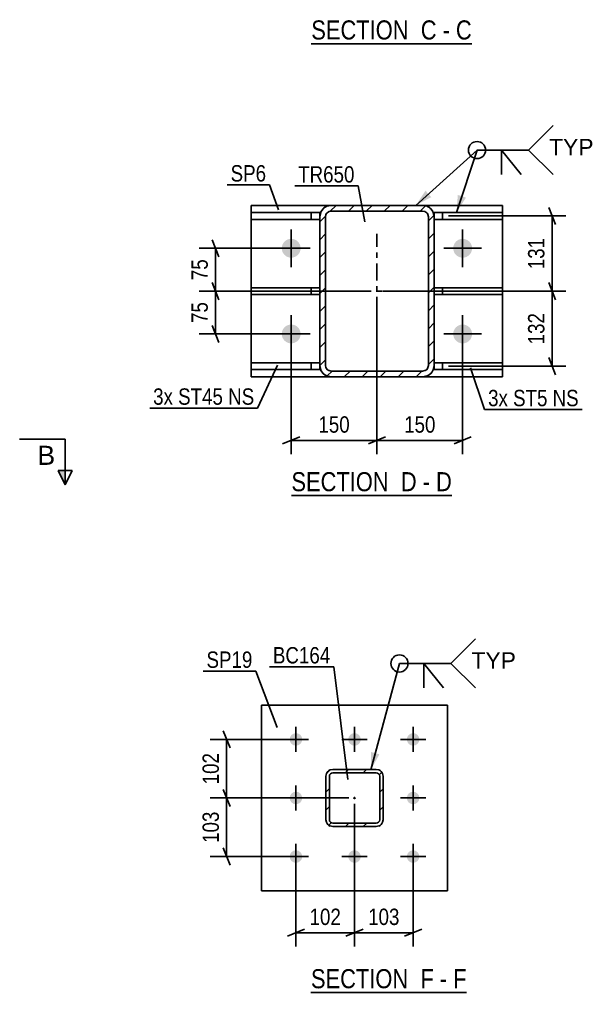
# Model space of a CAD drawing. Header units: millimetres. Extents: x 0 to 841, y 0 to 594.
# Drawn here: x 598.6 to 699, y 234.2 to 404.5 of the extents above; entities that cross this region are included whole.
import ezdxf

# ---------------------------------------------------------------- set-up
doc = ezdxf.new("R2010")
doc.units = ezdxf.units.MM
doc.linetypes.add('DXK_LINE_DOT2', pattern=[3.9198, 1.9599, -1.9599])
doc.linetypes.add('DXK_LINE_DOT3', pattern=[5.9187, 2.979, -0.9799, 0.9799, -0.9799])
doc.styles.add('Arial', font='ARIAL.TTF', dxfattribs={"height": 0.2})
doc.styles.add('Arial Narrow', font='ARIALN.TTF', dxfattribs={"height": 0.2})

# ---------------------------------------------------------------- blocks, each defined once
blk = doc.blocks.new('Unknown-761549750-14 - 15953')
at = {"color": 6, "linetype": 'Continuous'}
blk.add_line((646.16, 321.16), (674.23, 321.16), dxfattribs=at)
at = {"color": 0, "linetype": 'Continuous'}
for points in [[(664.26, 321.91), (664.26, 325.41), (646.16, 325.41), (646.16, 321.91)], [(668.08, 321.91), (668.08, 325.41), (665.31, 325.41), (665.31, 321.91)], [(670.41, 321.91), (670.41, 325.41), (669.13, 325.41), (669.13, 321.91)], [(674.23, 321.91), (674.23, 325.41), (671.46, 325.41), (671.46, 321.91)]]:
    blk.add_wipeout(points, dxfattribs=at)
at = {"color": 7, "linetype": 'Continuous', "style": 'Arial Narrow'}
for s, p in [('SECTION ', (646.16, 321.91)), ('D', (665.31, 321.91)), ('D', (671.46, 321.91)), ('-', (669.13, 321.91))]:
    blk.add_text(s, height=3.34, dxfattribs=at).set_placement(p)
blk = doc.blocks.new('Unknown-761549750-16 - 16375')
at = {"color": 6, "linetype": 'Continuous'}
blk.add_line((649.58, 234.17), (676.8, 234.17), dxfattribs=at)
at = {"color": 0, "linetype": 'Continuous'}
for points in [[(667.69, 234.92), (667.69, 238.42), (649.58, 238.42), (649.58, 234.92)], [(671.08, 234.92), (671.08, 238.42), (668.74, 238.42), (668.74, 234.92)], [(673.41, 234.92), (673.41, 238.42), (672.13, 238.42), (672.13, 234.92)], [(676.8, 234.92), (676.8, 238.42), (674.46, 238.42), (674.46, 234.92)]]:
    blk.add_wipeout(points, dxfattribs=at)
at = {"color": 7, "linetype": 'Continuous', "style": 'Arial Narrow'}
for s, p in [('SECTION ', (649.58, 234.92)), ('F', (668.74, 234.92)), ('F', (674.46, 234.92)), ('-', (672.13, 234.92))]:
    blk.add_text(s, height=3.34, dxfattribs=at).set_placement(p)
blk = doc.blocks.new('Unknown-761549750-19 - 15831')
at = {"color": 6, "linetype": 'Continuous'}
blk.add_line((649.64, 400.23), (677.71, 400.23), dxfattribs=at)
at = {"color": 0, "linetype": 'Continuous'}
for points in [[(667.74, 400.98), (667.74, 404.48), (649.64, 404.48), (649.64, 400.98)], [(671.56, 400.98), (671.56, 404.48), (668.79, 404.48), (668.79, 400.98)], [(673.89, 400.98), (673.89, 404.48), (672.61, 404.48), (672.61, 400.98)], [(677.71, 400.98), (677.71, 404.48), (674.94, 404.48), (674.94, 400.98)]]:
    blk.add_wipeout(points, dxfattribs=at)
at = {"color": 7, "linetype": 'Continuous', "style": 'Arial Narrow'}
for s, p in [('SECTION ', (649.64, 400.98)), ('C', (668.79, 400.98)), ('C', (674.94, 400.98)), ('-', (672.61, 400.98))]:
    blk.add_text(s, height=3.34, dxfattribs=at).set_placement(p)
blk = doc.blocks.new('Part-761549750-16024 - 15953')
at = {"linetype": 'Continuous'}
h = blk.add_hatch(dxfattribs=at)
h.set_pattern_fill('', scale=0.7, style=0, pattern_type=0)
h.set_pattern_definition([(45, (651.1244, 343.9408), (-1.57154, 1.57154), [])])
h.paths.add_polyline_path([(651.12, 369.94), (651.12, 343.94), (651.28, 343.18), (651.71, 342.53), (652.36, 342.09), (653.12, 341.94), (669.12, 341.94), (669.89, 342.09), (670.54, 342.53), (670.97, 343.18), (671.12, 343.94), (671.12, 369.94), (670.97, 370.71), (670.54, 371.36), (669.89, 371.79), (669.12, 371.94), (653.12, 371.94), (652.36, 371.79), (651.71, 371.36), (651.28, 370.71)])
h.paths.add_polyline_path([(652.42, 370.65), (652.74, 370.86), (653.12, 370.94), (669.12, 370.94), (669.51, 370.86), (669.83, 370.65), (670.05, 370.32), (670.12, 369.94), (670.12, 343.94), (670.05, 343.56), (669.83, 343.23), (669.51, 343.02), (669.12, 342.94), (653.12, 342.94), (652.74, 343.02), (652.42, 343.23), (652.2, 343.56), (652.12, 343.94), (652.12, 369.94), (652.2, 370.32)])
at = {"color": 7, "linetype": 'DXK_LINE_DOT2'}
for p, q in [((652.36, 371.79), (653.12, 371.94)), ((653.12, 371.94), (669.12, 371.94)), ((669.12, 371.94), (669.89, 371.79)), ((651.12, 369.94), (651.28, 370.71)), ((651.12, 343.94), (651.12, 369.94)), ((652.2, 370.32), (652.12, 369.94)), ((652.12, 343.94), (652.12, 369.94)), ((653.12, 370.94), (652.74, 370.86)), ((653.12, 370.94), (669.12, 370.94)), ((669.51, 370.86), (669.12, 370.94)), ((670.12, 369.94), (670.05, 370.32)), ((670.12, 343.94), (670.12, 369.94)), ((670.97, 370.71), (671.12, 369.94)), ((671.12, 343.94), (671.12, 369.94)), ((651.28, 343.18), (651.12, 343.94)), ((652.12, 343.94), (652.2, 343.56)), ((652.74, 343.02), (653.12, 342.94)), ((653.12, 342.94), (669.12, 342.94)), ((669.12, 342.94), (669.51, 343.02)), ((670.05, 343.56), (670.12, 343.94)), ((671.12, 343.94), (670.97, 343.18)), ((653.12, 341.94), (652.36, 342.09)), ((653.12, 341.94), (669.12, 341.94)), ((669.89, 342.09), (669.12, 341.94))]:
    blk.add_line(p, q, dxfattribs=at)
at = {"color": 2, "linetype": 'Continuous'}
for p, q in [((653.12, 371.94), (652.36, 371.79)), ((653.12, 371.94), (669.12, 371.94)), ((669.89, 371.79), (669.12, 371.94)), ((651.28, 370.71), (651.12, 369.94)), ((651.12, 343.94), (651.12, 369.94)), ((652.12, 369.94), (652.2, 370.32)), ((652.12, 343.94), (652.12, 369.94)), ((652.74, 370.86), (653.12, 370.94)), ((653.12, 370.94), (669.12, 370.94)), ((669.12, 370.94), (669.51, 370.86)), ((670.05, 370.32), (670.12, 369.94)), ((670.12, 343.94), (670.12, 369.94)), ((671.12, 369.94), (670.97, 370.71)), ((671.12, 343.94), (671.12, 369.94)), ((651.12, 343.94), (651.28, 343.18)), ((652.2, 343.56), (652.12, 343.94)), ((653.12, 342.94), (652.74, 343.02)), ((653.12, 342.94), (669.12, 342.94)), ((669.51, 343.02), (669.12, 342.94)), ((670.12, 343.94), (670.05, 343.56)), ((670.97, 343.18), (671.12, 343.94)), ((652.36, 342.09), (653.12, 341.94)), ((653.12, 341.94), (669.12, 341.94)), ((669.12, 341.94), (669.89, 342.09))]:
    blk.add_line(p, q, dxfattribs=at)
at = {"color": 7, "linetype": 'DXK_LINE_DOT3'}
for p, q in [((661.12, 346.94), (661.12, 366.94)), ((651.12, 356.94), (671.12, 356.94))]:
    blk.add_line(p, q, dxfattribs=at)
at = {"color": 7, "linetype": 'DXK_LINE_DOT2'}
for centre, radius, start, end in [((653.12, 369.94), 2, 112.5, 157.5), ((669.12, 369.94), 2, 22.5, 67.5), ((653.12, 369.94), 1, 112.5, 157.5), ((669.12, 369.94), 1, 22.5, 67.5), ((653.12, 343.94), 2, 202.5, 247.5), ((653.12, 343.94), 1, 202.5, 247.5), ((669.12, 343.94), 1, 292.5, 337.5), ((669.12, 343.94), 2, 292.5, 337.5)]:
    blk.add_arc(centre, radius, start, end, dxfattribs=at)
at = {"color": 2, "linetype": 'Continuous'}
for centre, radius, start, end in [((653.12, 369.94), 2, 112.5, 157.5), ((669.12, 369.94), 2, 22.5, 67.5), ((653.12, 369.94), 1, 112.5, 157.5), ((669.12, 369.94), 1, 22.5, 67.5), ((653.12, 343.94), 2, 202.5, 247.5), ((653.12, 343.94), 1, 202.5, 247.5), ((669.12, 343.94), 1, 292.5, 337.5), ((669.12, 343.94), 2, 292.5, 337.5)]:
    blk.add_arc(centre, radius, start, end, dxfattribs=at)
blk = doc.blocks.new('Part-761549750-15986 - 15953')
at = {"color": 2, "linetype": 'Continuous'}
for p, q in [((639.12, 341.94), (639.12, 371.94)), ((639.12, 371.94), (653.12, 371.94)), ((683.12, 371.94), (669.12, 371.94)), ((683.12, 341.94), (683.12, 371.94)), ((639.12, 341.94), (653.12, 341.94)), ((683.12, 341.94), (669.12, 341.94))]:
    blk.add_line(p, q, dxfattribs=at)
at = {"color": 7, "linetype": 'DXK_LINE_DOT2'}
for p, q in [((653.12, 371.94), (669.12, 371.94)), ((669.12, 341.94), (653.12, 341.94))]:
    blk.add_line(p, q, dxfattribs=at)
blk = doc.blocks.new('Part-761549750-15995 - 15953')
at = {"color": 2, "linetype": 'Continuous'}
for p, q in [((671.12, 357.54), (683.12, 357.54)), ((683.12, 356.34), (671.12, 356.34)), ((683.12, 357.54), (683.12, 356.34))]:
    blk.add_line(p, q, dxfattribs=at)
at = {"color": 7, "linetype": 'DXK_LINE_DOT2'}
for p, q in [((672.62, 357.54), (671.12, 357.54)), ((671.12, 357.54), (671.12, 357.54)), ((671.12, 356.34), (671.12, 357.54)), ((671.12, 356.34), (672.62, 356.34)), ((683.12, 357.54), (672.62, 357.54)), ((672.62, 357.54), (672.62, 356.34)), ((672.62, 356.34), (683.12, 356.34))]:
    blk.add_line(p, q, dxfattribs=at)
blk = doc.blocks.new('Part-761549750-15996 - 15953')
at = {"color": 2, "linetype": 'Continuous'}
for p, q in [((671.12, 370.69), (671.12, 370.69)), ((671.12, 370.69), (683.12, 370.69)), ((671.12, 370.69), (671.12, 369.94)), ((683.12, 370.69), (683.12, 369.49)), ((683.12, 369.49), (671.12, 369.49))]:
    blk.add_line(p, q, dxfattribs=at)
at = {"color": 7, "linetype": 'DXK_LINE_DOT2'}
for p, q in [((672.62, 370.69), (671.12, 370.69)), ((671.12, 370.69), (671.12, 370.69)), ((671.12, 369.94), (671.12, 369.49)), ((683.12, 370.69), (672.62, 370.69)), ((672.62, 370.69), (672.62, 369.49)), ((671.12, 369.49), (672.62, 369.49)), ((672.62, 369.49), (683.12, 369.49))]:
    blk.add_line(p, q, dxfattribs=at)
blk = doc.blocks.new('Part-761549750-16021 - 15953')
at = {"color": 2, "linetype": 'Continuous'}
for p, q in [((639.12, 356.34), (639.12, 357.54)), ((639.12, 357.54), (651.12, 357.54)), ((651.12, 356.34), (639.12, 356.34))]:
    blk.add_line(p, q, dxfattribs=at)
at = {"color": 7, "linetype": 'DXK_LINE_DOT2'}
for p, q in [((639.12, 357.54), (649.62, 357.54)), ((639.12, 356.34), (649.62, 356.34)), ((649.62, 356.34), (649.62, 357.54)), ((651.12, 357.54), (649.62, 357.54)), ((649.62, 356.34), (651.12, 356.34)), ((651.12, 356.34), (651.12, 357.54)), ((651.12, 356.34), (651.12, 356.34))]:
    blk.add_line(p, q, dxfattribs=at)
blk = doc.blocks.new('Part-761549750-15997 - 15953')
at = {"color": 2, "linetype": 'Continuous'}
for p, q in [((671.12, 344.39), (683.12, 344.39)), ((683.12, 344.39), (683.12, 343.19)), ((671.12, 343.19), (671.12, 343.94)), ((683.12, 343.19), (671.12, 343.19))]:
    blk.add_line(p, q, dxfattribs=at)
at = {"color": 7, "linetype": 'DXK_LINE_DOT2'}
for p, q in [((672.62, 344.39), (671.12, 344.39)), ((671.12, 344.39), (671.12, 344.39)), ((671.12, 343.94), (671.12, 344.39)), ((683.12, 344.39), (672.62, 344.39)), ((672.62, 344.39), (672.62, 343.19)), ((671.12, 343.19), (672.62, 343.19)), ((672.62, 343.19), (683.12, 343.19))]:
    blk.add_line(p, q, dxfattribs=at)
blk = doc.blocks.new('Part-761549750-16022 - 15953')
at = {"color": 2, "linetype": 'Continuous'}
for p, q in [((639.12, 369.49), (639.12, 370.69)), ((639.12, 370.69), (651.12, 370.69)), ((651.12, 370.69), (651.12, 369.94)), ((651.12, 369.49), (639.12, 369.49))]:
    blk.add_line(p, q, dxfattribs=at)
at = {"color": 7, "linetype": 'DXK_LINE_DOT2'}
for p, q in [((639.12, 370.69), (649.62, 370.69)), ((649.62, 369.49), (649.62, 370.69)), ((649.62, 370.69), (651.12, 370.69)), ((651.12, 369.94), (651.12, 369.49)), ((639.12, 369.49), (649.62, 369.49)), ((649.62, 369.49), (651.12, 369.49)), ((651.12, 369.49), (651.12, 369.49))]:
    blk.add_line(p, q, dxfattribs=at)
blk = doc.blocks.new('Part-761549750-16023 - 15953')
at = {"color": 2, "linetype": 'Continuous'}
for p, q in [((639.12, 343.19), (639.12, 344.39)), ((639.12, 344.39), (651.12, 344.39)), ((651.12, 343.19), (639.12, 343.19)), ((651.12, 343.19), (651.12, 343.94)), ((651.12, 343.19), (651.12, 343.19))]:
    blk.add_line(p, q, dxfattribs=at)
at = {"color": 7, "linetype": 'DXK_LINE_DOT2'}
for p, q in [((639.12, 344.39), (649.62, 344.39)), ((649.62, 343.19), (649.62, 344.39)), ((649.62, 344.39), (651.12, 344.39)), ((651.12, 344.39), (651.12, 343.94)), ((639.12, 343.19), (649.62, 343.19)), ((649.62, 343.19), (651.12, 343.19))]:
    blk.add_line(p, q, dxfattribs=at)
blk = doc.blocks.new('Bolt-761549750-16034 - 15953')
at = {"linetype": 'Continuous'}
for points in [[(644.47, 364.44, -1), (647.77, 364.44, -1)], [(674.47, 364.44, -1), (677.77, 364.44, -1)], [(644.47, 349.44, -1), (647.77, 349.44, -1)], [(674.47, 349.44, -1), (677.77, 349.44, -1)]]:
    blk.add_hatch(color=1, dxfattribs=at).paths.add_polyline_path(points)
at = {"color": 1, "linetype": 'Continuous'}
for p, q in [((646.12, 361.14), (646.12, 367.74)), ((676.12, 361.14), (676.12, 367.74)), ((642.82, 364.44), (649.42, 364.44)), ((672.82, 364.44), (679.42, 364.44)), ((646.12, 346.14), (646.12, 352.74)), ((676.12, 346.14), (676.12, 352.74)), ((642.82, 349.44), (649.42, 349.44)), ((672.82, 349.44), (679.42, 349.44))]:
    blk.add_line(p, q, dxfattribs=at)
blk = doc.blocks.new('Part-761549750-16389 - 16375')
at = {"linetype": 'Continuous'}
h = blk.add_hatch(dxfattribs=at)
h.set_pattern_fill('', scale=0.7, style=0, pattern_type=0)
h.set_pattern_definition([(45, (652.9374, 273.1326), (-1.57154, 1.57154), [])])
h.paths.add_polyline_path([(653.4, 273.22), (652.94, 273.13), (652.55, 272.87), (652.29, 272.48), (652.2, 272.02), (652.2, 264.42), (652.29, 263.96), (652.55, 263.58), (652.94, 263.32), (653.4, 263.22), (661, 263.22), (661.46, 263.32), (661.85, 263.58), (662.11, 263.96), (662.2, 264.42), (662.2, 272.02), (662.11, 272.48), (661.85, 272.87), (661.46, 273.13), (661, 273.22)])
h.paths.add_polyline_path([(661, 272.62), (661.23, 272.58), (661.42, 272.45), (661.55, 272.25), (661.6, 272.02), (661.6, 264.42), (661.55, 264.19), (661.42, 264), (661.23, 263.87), (661, 263.82), (653.4, 263.82), (653.17, 263.87), (652.97, 264), (652.84, 264.19), (652.8, 264.42), (652.8, 272.02), (652.84, 272.25), (652.97, 272.45), (653.17, 272.58), (653.4, 272.62)])
blk.add_hatch(color=30, dxfattribs=at).paths.add_polyline_path([(657.2, 268.12, -1), (657.2, 268.32, -1)])
at = {"color": 7, "linetype": 'DXK_LINE_DOT2'}
for p, q in [((652.94, 273.13), (653.4, 273.22)), ((653.17, 272.58), (652.97, 272.45)), ((653.4, 272.62), (653.17, 272.58)), ((653.4, 273.22), (661, 273.22)), ((653.4, 272.62), (661, 272.62)), ((661, 273.22), (661.46, 273.13)), ((661.23, 272.58), (661, 272.62)), ((661.42, 272.45), (661.23, 272.58)), ((652.2, 272.02), (652.29, 272.48)), ((652.2, 264.42), (652.2, 272.02)), ((652.84, 272.25), (652.8, 272.02)), ((652.8, 264.42), (652.8, 272.02)), ((652.97, 272.45), (652.84, 272.25)), ((661.55, 272.25), (661.42, 272.45)), ((661.6, 272.02), (661.55, 272.25)), ((661.6, 264.42), (661.6, 272.02)), ((662.11, 272.48), (662.2, 272.02)), ((662.2, 264.42), (662.2, 272.02)), ((652.29, 263.96), (652.2, 264.42)), ((652.8, 264.42), (652.84, 264.19)), ((652.84, 264.19), (652.97, 264)), ((652.97, 264), (653.17, 263.87)), ((661.23, 263.87), (661.42, 264)), ((661.42, 264), (661.55, 264.19)), ((661.55, 264.19), (661.6, 264.42)), ((662.2, 264.42), (662.11, 263.96)), ((653.4, 263.22), (652.94, 263.32)), ((653.17, 263.87), (653.4, 263.82)), ((653.4, 263.82), (661, 263.82)), ((653.4, 263.22), (661, 263.22)), ((661, 263.82), (661.23, 263.87)), ((661.46, 263.32), (661, 263.22))]:
    blk.add_line(p, q, dxfattribs=at)
at = {"color": 2, "linetype": 'Continuous'}
for p, q in [((653.4, 273.22), (652.94, 273.13)), ((652.97, 272.45), (653.17, 272.58)), ((653.17, 272.58), (653.4, 272.62)), ((653.4, 273.22), (653.4, 273.22)), ((653.4, 273.22), (661, 273.22)), ((653.4, 272.62), (653.4, 272.62)), ((653.4, 272.62), (661, 272.62)), ((661, 273.22), (661, 273.22)), ((661.46, 273.13), (661, 273.22)), ((661, 272.62), (661, 272.62)), ((661, 272.62), (661.23, 272.58)), ((661.23, 272.58), (661.42, 272.45)), ((652.29, 272.48), (652.2, 272.02)), ((652.2, 272.02), (652.2, 272.02)), ((652.2, 264.42), (652.2, 272.02)), ((652.8, 272.02), (652.84, 272.25)), ((652.8, 272.02), (652.8, 272.02)), ((652.8, 264.42), (652.8, 272.02)), ((652.84, 272.25), (652.97, 272.45)), ((661.42, 272.45), (661.55, 272.25)), ((661.55, 272.25), (661.6, 272.02)), ((661.6, 272.02), (661.6, 272.02)), ((661.6, 264.42), (661.6, 272.02)), ((662.2, 272.02), (662.11, 272.48)), ((662.2, 272.02), (662.2, 272.02)), ((662.2, 264.42), (662.2, 272.02)), ((652.2, 264.42), (652.2, 264.42)), ((652.2, 264.42), (652.29, 263.96)), ((652.8, 264.42), (652.8, 264.42)), ((652.84, 264.19), (652.8, 264.42)), ((652.97, 264), (652.84, 264.19)), ((653.17, 263.87), (652.97, 264)), ((661.42, 264), (661.23, 263.87)), ((661.55, 264.19), (661.42, 264)), ((661.6, 264.42), (661.55, 264.19)), ((661.6, 264.42), (661.6, 264.42)), ((662.11, 263.96), (662.2, 264.42)), ((662.2, 264.42), (662.2, 264.42)), ((652.94, 263.32), (653.4, 263.22)), ((653.4, 263.82), (653.17, 263.87)), ((653.4, 263.82), (653.4, 263.82)), ((653.4, 263.82), (661, 263.82)), ((653.4, 263.22), (653.4, 263.22)), ((653.4, 263.22), (661, 263.22)), ((661.23, 263.87), (661, 263.82)), ((661, 263.82), (661, 263.82)), ((661, 263.22), (661.46, 263.32)), ((661, 263.22), (661, 263.22))]:
    blk.add_line(p, q, dxfattribs=at)
at = {"color": 7, "linetype": 'DXK_LINE_DOT3'}
blk.add_line((657.2, 268.22), (657.2, 268.22), dxfattribs=at)
at = {"color": 30, "linetype": 'DXK_LINE_DOT3'}
blk.add_line((657.2, 268.22), (657.2, 268.22), dxfattribs=at)
at = {"color": 30, "linetype": 'Continuous'}
blk.add_circle((657.2, 268.22), 0.1, dxfattribs=at)
at = {"color": 7, "linetype": 'DXK_LINE_DOT2'}
for centre, start, end in [((653.4, 272.02), 112.5008, 157.5008), ((661, 272.02), 22.5008, 67.5008), ((653.4, 264.42), 202.5008, 247.5008), ((661, 264.42), 292.5008, 337.5008)]:
    blk.add_arc(centre, 1.2, start, end, dxfattribs=at)
at = {"color": 2, "linetype": 'Continuous'}
for centre, start, end in [((653.4, 272.02), 112.5008, 157.5008), ((661, 272.02), 22.5008, 67.5008), ((653.4, 264.42), 202.5008, 247.5008), ((661, 264.42), 292.5008, 337.5008)]:
    blk.add_arc(centre, 1.2, start, end, dxfattribs=at)
blk = doc.blocks.new('Part-761549750-16404 - 16375')
at = {"color": 2, "linetype": 'Continuous'}
for p, q in [((640.95, 284.47), (640.95, 284.47)), ((640.95, 251.97), (640.95, 284.47)), ((640.95, 284.47), (673.45, 284.47)), ((673.45, 284.47), (673.45, 284.47)), ((673.45, 284.47), (673.45, 251.97)), ((640.95, 251.97), (640.95, 251.97)), ((673.45, 251.97), (640.95, 251.97)), ((673.45, 251.97), (673.45, 251.97))]:
    blk.add_line(p, q, dxfattribs=at)
at = {"color": 7, "linetype": 'DXK_LINE_DOT2'}
for p, q in [((640.95, 284.47), (673.45, 284.47)), ((640.95, 251.97), (673.45, 251.97))]:
    blk.add_line(p, q, dxfattribs=at)
blk = doc.blocks.new('Bolt-761549750-16454 - 16375')
at = {"linetype": 'Continuous'}
for points in [[(646.95, 279.57, -1), (646.95, 277.37, -1)], [(657.2, 279.57, -1), (657.2, 277.37, -1)], [(667.45, 279.57, -1), (667.45, 277.37, -1)], [(646.95, 269.32, -1), (646.95, 267.12, -1)], [(667.45, 269.32, -1), (667.45, 267.12, -1)], [(646.95, 259.07, -1), (646.95, 256.87, -1)], [(657.2, 259.07, -1), (657.2, 256.87, -1)], [(667.45, 259.07, -1), (667.45, 256.87, -1)]]:
    blk.add_hatch(color=1, dxfattribs=at).paths.add_polyline_path(points)
at = {"color": 1, "linetype": 'Continuous'}
for p, q in [((646.95, 276.27), (646.95, 280.67)), ((657.2, 276.27), (657.2, 280.67)), ((667.45, 276.27), (667.45, 280.67)), ((644.75, 278.47), (649.15, 278.47)), ((655, 278.47), (659.4, 278.47)), ((665.25, 278.47), (669.65, 278.47)), ((646.95, 266.02), (646.95, 270.42)), ((667.45, 266.02), (667.45, 270.42)), ((644.75, 268.22), (649.15, 268.22)), ((665.25, 268.22), (669.65, 268.22)), ((646.95, 255.77), (646.95, 260.17)), ((657.2, 255.77), (657.2, 260.17)), ((667.45, 255.77), (667.45, 260.17)), ((644.75, 257.97), (649.15, 257.97)), ((655, 257.97), (659.4, 257.97)), ((665.25, 257.97), (669.65, 257.97))]:
    blk.add_line(p, q, dxfattribs=at)
blk = doc.blocks.new('StraightDimension-761549750-17049 - 15953')
at = {"color": 7, "linetype": 'Continuous'}
for p, q in [((661.12, 355.94), (661.12, 328.41)), ((676.12, 348.44), (676.12, 328.41)), ((662.62, 331.41), (659.62, 330.21)), ((661.12, 330.81), (676.12, 330.81)), ((674.62, 330.21), (677.62, 331.41))]:
    blk.add_line(p, q, dxfattribs=at)
at = {"color": 0}
blk.add_wipeout([(671.97, 331.56), (671.97, 335.76), (665.28, 335.76), (665.28, 331.56)], dxfattribs=at)
at = {"color": 3, "style": 'Arial Narrow'}
blk.add_text('150', height=2.863, dxfattribs=at).set_placement((665.88, 332.16))
blk = doc.blocks.new('StraightDimension-761549750-17069 - 15953')
at = {"color": 7, "linetype": 'Continuous'}
for p, q in [((632.27, 358.44), (633.47, 355.44)), ((660.12, 356.94), (630.02, 356.94)), ((632.87, 349.44), (632.87, 356.94)), ((633.47, 347.94), (632.27, 350.94)), ((645.12, 349.44), (630.02, 349.44))]:
    blk.add_line(p, q, dxfattribs=at)
at = {"color": 0}
blk.add_wipeout([(632.12, 355.62), (627.92, 355.62), (627.92, 350.76), (632.12, 350.76)], dxfattribs=at)
at = {"color": 3, "style": 'Arial Narrow'}
blk.add_text('75', height=2.863, rotation=90.0002, dxfattribs=at).set_placement((631.52, 351.36))
blk = doc.blocks.new('StraightDimension-761549750-17050 - 15953')
at = {"color": 7, "linetype": 'Continuous'}
for p, q in [((661.12, 355.94), (661.12, 328.41)), ((646.12, 348.44), (646.12, 328.41)), ((647.62, 331.41), (644.62, 330.21)), ((646.12, 330.81), (661.12, 330.81)), ((659.62, 330.21), (662.62, 331.41))]:
    blk.add_line(p, q, dxfattribs=at)
at = {"color": 0}
blk.add_wipeout([(656.97, 331.56), (656.97, 335.76), (650.28, 335.76), (650.28, 331.56)], dxfattribs=at)
at = {"color": 3, "style": 'Arial Narrow'}
blk.add_text('150', height=2.863, dxfattribs=at).set_placement((650.88, 332.16))
blk = doc.blocks.new('StraightDimension-761549750-17068 - 15953')
at = {"color": 7, "linetype": 'Continuous'}
for p, q in [((632.27, 365.94), (633.47, 362.94)), ((645.12, 364.44), (630.02, 364.44)), ((632.87, 356.94), (632.87, 364.44)), ((633.47, 355.44), (632.27, 358.44)), ((660.12, 356.94), (630.02, 356.94))]:
    blk.add_line(p, q, dxfattribs=at)
at = {"color": 0}
blk.add_wipeout([(632.12, 363.12), (627.92, 363.12), (627.92, 358.26), (632.12, 358.26)], dxfattribs=at)
at = {"color": 3, "style": 'Arial Narrow'}
blk.add_text('75', height=2.863, rotation=90.0002, dxfattribs=at).set_placement((631.52, 358.86))
blk = doc.blocks.new('StraightDimension-761549750-17087 - 15953')
at = {"color": 7, "linetype": 'Continuous'}
for p, q in [((692.37, 368.59), (691.17, 371.59)), ((673.62, 370.09), (694.17, 370.09)), ((691.77, 356.94), (691.77, 370.09)), ((691.17, 358.44), (692.37, 355.44)), ((662.12, 356.94), (694.17, 356.94))]:
    blk.add_line(p, q, dxfattribs=at)
at = {"color": 0}
blk.add_wipeout([(691.02, 366.86), (686.82, 366.86), (686.82, 360.17), (691.02, 360.17)], dxfattribs=at)
at = {"color": 3, "style": 'Arial Narrow'}
blk.add_text('131', height=2.863, rotation=90.0002, dxfattribs=at).set_placement((690.42, 360.77))
blk = doc.blocks.new('StraightDimension-761549750-17088 - 15953')
at = {"color": 7, "linetype": 'Continuous'}
for p, q in [((692.37, 355.44), (691.17, 358.44)), ((662.12, 356.94), (694.17, 356.94)), ((691.77, 343.79), (691.77, 356.94)), ((691.17, 345.29), (692.37, 342.29)), ((673.62, 343.79), (694.17, 343.79))]:
    blk.add_line(p, q, dxfattribs=at)
at = {"color": 0}
blk.add_wipeout([(691.02, 353.71), (686.82, 353.71), (686.82, 347.02), (691.02, 347.02)], dxfattribs=at)
at = {"color": 3, "style": 'Arial Narrow'}
blk.add_text('132', height=2.863, rotation=90.0002, dxfattribs=at).set_placement((690.42, 347.62))
blk = doc.blocks.new('StraightDimension-761549750-16723 - 16375')
at = {"color": 7, "linetype": 'Continuous'}
for p, q in [((634.22, 279.97), (635.42, 276.97)), ((645.95, 278.47), (631.97, 278.47)), ((634.82, 268.22), (634.82, 278.47)), ((635.42, 266.72), (634.22, 269.72)), ((656.2, 268.22), (631.97, 268.22))]:
    blk.add_line(p, q, dxfattribs=at)
at = {"color": 0}
blk.add_wipeout([(634.07, 276.69), (629.87, 276.69), (629.87, 270.01), (634.07, 270.01)], dxfattribs=at)
at = {"color": 3, "style": 'Arial Narrow'}
blk.add_text('102', height=2.863, rotation=90.0002, dxfattribs=at).set_placement((633.47, 270.61))
blk = doc.blocks.new('StraightDimension-761549750-16690 - 16375')
at = {"color": 7, "linetype": 'Continuous'}
for p, q in [((657.2, 267.22), (657.2, 242.24)), ((667.45, 256.97), (667.45, 242.24)), ((655.7, 244.04), (658.7, 245.24)), ((657.2, 244.64), (667.45, 244.64)), ((668.95, 245.24), (665.95, 244.04))]:
    blk.add_line(p, q, dxfattribs=at)
at = {"color": 0}
blk.add_wipeout([(665.66, 245.39), (665.66, 249.59), (658.98, 249.59), (658.98, 245.39)], dxfattribs=at)
at = {"color": 3, "style": 'Arial Narrow'}
blk.add_text('103', height=2.863, dxfattribs=at).set_placement((659.58, 245.99))
blk = doc.blocks.new('StraightDimension-761549750-16691 - 16375')
at = {"color": 7, "linetype": 'Continuous'}
for p, q in [((657.2, 267.22), (657.2, 242.24)), ((646.95, 256.97), (646.95, 242.24)), ((645.45, 244.04), (648.45, 245.24)), ((646.95, 244.64), (657.2, 244.64)), ((658.7, 245.24), (655.7, 244.04))]:
    blk.add_line(p, q, dxfattribs=at)
at = {"color": 0}
blk.add_wipeout([(655.41, 245.39), (655.41, 249.59), (648.73, 249.59), (648.73, 245.39)], dxfattribs=at)
at = {"color": 3, "style": 'Arial Narrow'}
blk.add_text('102', height=2.863, dxfattribs=at).set_placement((649.33, 245.99))
blk = doc.blocks.new('StraightDimension-761549750-16724 - 16375')
at = {"color": 7, "linetype": 'Continuous'}
for p, q in [((634.22, 269.72), (635.42, 266.72)), ((656.2, 268.22), (631.97, 268.22)), ((634.82, 257.97), (634.82, 268.22)), ((635.42, 256.47), (634.22, 259.47)), ((645.95, 257.97), (631.97, 257.97))]:
    blk.add_line(p, q, dxfattribs=at)
at = {"color": 0}
blk.add_wipeout([(634.07, 266.44), (629.87, 266.44), (629.87, 259.76), (634.07, 259.76)], dxfattribs=at)
at = {"color": 3, "style": 'Arial Narrow'}
blk.add_text('103', height=2.863, rotation=90.0002, dxfattribs=at).set_placement((633.47, 260.36))
blk = doc.blocks.new('SectionMark-761549750-5478 - 4491')
at = {"linetype": 'Continuous'}
blk.add_hatch(color=6, dxfattribs=at).paths.add_polyline_path([(605.32, 325.53), (606.57, 325.53), (606.57, 323.03)])
at = {"color": 6, "linetype": 'Continuous'}
for p, q in [((606.57, 331.03), (598.57, 331.03)), ((606.57, 331.03), (606.57, 323.03)), ((605.32, 325.53), (607.82, 325.53)), ((606.57, 323.03), (605.32, 325.53)), ((607.82, 325.53), (606.57, 323.03))]:
    blk.add_line(p, q, dxfattribs=at)
at = {"color": 0, "linetype": 'Continuous'}
blk.add_wipeout([(604.82, 326.53), (604.82, 330.03), (601.71, 330.03), (601.71, 326.53)], dxfattribs=at)
at = {"color": 3, "linetype": 'Continuous', "style": 'Arial'}
blk.add_text('B', height=3.34, dxfattribs=at).set_placement((601.71, 326.53))
blk = doc.blocks.new('MarkSet-761549750-17170 - 15953')
at = {"color": 0}
for points in [[(625.43, 337.05), (625.43, 340.05), (621.96, 340.05), (621.96, 337.05)], [(634.19, 337.05), (634.19, 340.05), (626.33, 340.05), (626.33, 337.05)], [(639.65, 337.05), (639.65, 340.05), (635.09, 340.05), (635.09, 337.05)]]:
    blk.add_wipeout(points, dxfattribs=at)
for points in [[(625.43, 337.05), (625.43, 340.05), (621.96, 340.05), (621.96, 337.05)], [(634.19, 337.05), (634.19, 340.05), (626.33, 340.05), (626.33, 337.05)], [(639.65, 337.05), (639.65, 340.05), (635.09, 340.05), (635.09, 337.05)]]:
    blk.add_wipeout(points, dxfattribs=at)
at = {"color": 30, "linetype": 'Continuous'}
for p in [(643.72, 343.99), (621.36, 336.45)]:
    blk.add_line(p, (640.25, 336.45), dxfattribs=at)
at = {"color": 3, "style": 'Arial Narrow'}
for s, p in [('3x', (621.96, 337.05)), ('ST45', (626.33, 337.05)), ('NS', (635.09, 337.05))]:
    blk.add_text(s, height=2.863, dxfattribs=at).set_placement(p)
blk = doc.blocks.new('Mark-761549750-17197 - 15953')
at = {"color": 0}
blk.add_wipeout([(641.73, 376.12), (641.73, 379.12), (635.52, 379.12), (635.52, 376.12)], dxfattribs=at)
blk.add_wipeout([(641.73, 376.12), (641.73, 379.12), (635.52, 379.12), (635.52, 376.12)], dxfattribs=at)
at = {"color": 30, "linetype": 'Continuous'}
for p in [(634.92, 375.52), (643.92, 371.17)]:
    blk.add_line(p, (642.33, 375.52), dxfattribs=at)
at = {"color": 3, "style": 'Arial Narrow'}
blk.add_text('SP6', height=2.863, dxfattribs=at).set_placement((635.52, 376.12))
blk = doc.blocks.new('Mark-761549750-17127 - 15953')
at = {"color": 0}
blk.add_wipeout([(657.21, 375.94), (657.21, 378.94), (647.34, 378.94), (647.34, 375.94)], dxfattribs=at)
blk.add_wipeout([(657.21, 375.94), (657.21, 378.94), (647.34, 378.94), (647.34, 375.94)], dxfattribs=at)
at = {"color": 30, "linetype": 'Continuous'}
for p in [(646.74, 375.34), (659.01, 369.07)]:
    blk.add_line(p, (657.81, 375.34), dxfattribs=at)
at = {"color": 3, "style": 'Arial Narrow'}
blk.add_text('TR650', height=2.863, dxfattribs=at).set_placement((647.34, 375.94))
blk = doc.blocks.new('MarkSet-761549750-17183 - 15953')
at = {"color": 0}
for points in [[(684.04, 336.79), (684.04, 339.79), (680.57, 339.79), (680.57, 336.79)], [(690.96, 336.79), (690.96, 339.79), (684.94, 339.79), (684.94, 336.79)], [(696.43, 336.79), (696.43, 339.79), (691.86, 339.79), (691.86, 336.79)]]:
    blk.add_wipeout(points, dxfattribs=at)
for points in [[(684.04, 336.79), (684.04, 339.79), (680.57, 339.79), (680.57, 336.79)], [(690.96, 336.79), (690.96, 339.79), (684.94, 339.79), (684.94, 336.79)], [(696.43, 336.79), (696.43, 339.79), (691.86, 339.79), (691.86, 336.79)]]:
    blk.add_wipeout(points, dxfattribs=at)
at = {"color": 30, "linetype": 'Continuous'}
for p, q in [((677.47, 343.52), (679.97, 336.19)), ((679.97, 336.19), (697.03, 336.19))]:
    blk.add_line(p, q, dxfattribs=at)
at = {"color": 3, "style": 'Arial Narrow'}
for s, p in [('3x', (680.57, 336.79)), ('ST5', (684.94, 336.79)), ('NS', (691.86, 336.79))]:
    blk.add_text(s, height=2.863, dxfattribs=at).set_placement(p)
blk = doc.blocks.new('WeldMark-761549750-17236 - 15953')
at = {"linetype": 'Continuous'}
for points in [[(670.63, 373.39), (667.9, 371.94), (669.62, 374.51)], [(676.7, 373.31), (675.04, 370.69), (675.27, 373.77)]]:
    blk.add_hatch(color=30, dxfattribs=at).paths.add_polyline_path(points)
at = {"color": 30, "linetype": 'Continuous'}
for p, q in [((667.9, 371.94), (678.64, 381.62)), ((675.04, 370.69), (678.64, 381.62)), ((678.64, 381.62), (687.64, 381.62))]:
    blk.add_line(p, q, dxfattribs=at)
at = {"color": 3, "linetype": 'Continuous'}
for q in [(686.36, 377.33), (682.93, 377.33)]:
    blk.add_line((682.93, 381.62), q, dxfattribs=at)
for start, end in [(90, 270), (270, 90)]:
    blk.add_arc((678.64, 381.62), 1.5, start, end, dxfattribs=at)
at = {"color": 0, "linetype": 'Continuous'}
blk.add_wipeout([(699.02, 380.72), (699.02, 383.72), (691.24, 383.72), (691.24, 380.72)], dxfattribs=at)
blk.add_wipeout([(699.02, 380.72), (699.02, 383.72), (691.24, 383.72), (691.24, 380.72)], dxfattribs=at)
at = {"color": 3, "linetype": 'Continuous'}
for q in [(691.93, 385.9), (691.93, 377.33)]:
    blk.add_line((687.64, 381.62), q, dxfattribs=at)
at = {"color": 3, "linetype": 'Continuous', "style": 'Arial'}
blk.add_text('TYP', height=2.865, dxfattribs=at).set_placement((691.24, 380.72))
blk = doc.blocks.new('Mark-761549750-17323 - 16375')
at = {"color": 0}
blk.add_wipeout([(652.97, 291.77), (652.97, 294.77), (642.92, 294.77), (642.92, 291.77)], dxfattribs=at)
blk.add_wipeout([(652.97, 291.77), (652.97, 294.77), (642.92, 294.77), (642.92, 291.77)], dxfattribs=at)
at = {"color": 30, "linetype": 'Continuous'}
for p in [(642.32, 291.17), (656, 271.45)]:
    blk.add_line(p, (653.57, 291.17), dxfattribs=at)
at = {"color": 3, "style": 'Arial Narrow'}
blk.add_text('BC164', height=2.863, dxfattribs=at).set_placement((642.92, 291.77))
blk = doc.blocks.new('Mark-761549750-17326 - 16375')
at = {"color": 0}
blk.add_wipeout([(639.34, 291), (639.34, 294), (631.3, 294), (631.3, 291)], dxfattribs=at)
blk.add_wipeout([(639.34, 291), (639.34, 294), (631.3, 294), (631.3, 291)], dxfattribs=at)
at = {"color": 30, "linetype": 'Continuous'}
for p in [(630.7, 290.4), (643.64, 280.56)]:
    blk.add_line(p, (639.94, 290.4), dxfattribs=at)
at = {"color": 3, "style": 'Arial Narrow'}
blk.add_text('SP19', height=2.863, dxfattribs=at).set_placement((631.3, 291))
blk = doc.blocks.new('WeldMark-761549750-17342 - 16375')
at = {"linetype": 'Continuous'}
blk.add_hatch(color=30, dxfattribs=at).paths.add_polyline_path([(661.56, 275.87), (660.06, 273.17), (660.11, 276.26)])
at = {"color": 30, "linetype": 'Continuous'}
for p, q in [((660.06, 273.17), (665.06, 291.77)), ((665.06, 291.77), (674.06, 291.77))]:
    blk.add_line(p, q, dxfattribs=at)
at = {"color": 3, "linetype": 'Continuous'}
for q in [(672.77, 287.48), (669.35, 287.48)]:
    blk.add_line((669.35, 291.77), q, dxfattribs=at)
for start, end in [(90, 270), (270, 90)]:
    blk.add_arc((665.06, 291.77), 1.5, start, end, dxfattribs=at)
at = {"color": 0, "linetype": 'Continuous'}
blk.add_wipeout([(685.43, 290.87), (685.43, 293.87), (677.66, 293.87), (677.66, 290.87)], dxfattribs=at)
blk.add_wipeout([(685.43, 290.87), (685.43, 293.87), (677.66, 293.87), (677.66, 290.87)], dxfattribs=at)
at = {"color": 3, "linetype": 'Continuous'}
for q in [(678.35, 296.06), (678.35, 287.48)]:
    blk.add_line((674.06, 291.77), q, dxfattribs=at)
at = {"color": 3, "linetype": 'Continuous', "style": 'Arial'}
blk.add_text('TYP', height=2.865, dxfattribs=at).set_placement((677.66, 290.87))

msp = doc.modelspace()

# ---------------------------------------------------------------- block references
for name in ['Unknown-761549750-19 - 15831', 'Part-761549750-15986 - 15953', 'Part-761549750-16024 - 15953', 'Part-761549750-16022 - 15953', 'Part-761549750-15996 - 15953', 'Bolt-761549750-16034 - 15953', 'Part-761549750-16021 - 15953', 'Part-761549750-15995 - 15953', 'Part-761549750-16023 - 15953', 'Part-761549750-15997 - 15953', 'SectionMark-761549750-5478 - 4491', 'Unknown-761549750-14 - 15953', 'Part-761549750-16404 - 16375', 'Bolt-761549750-16454 - 16375', 'Part-761549750-16389 - 16375', 'Unknown-761549750-16 - 16375']:
    msp.add_blockref(name, (0, 0))

# ---------------------------------------------------------------- next in the draw order: block references
for name in ['Mark-761549750-17197 - 15953', 'Mark-761549750-17127 - 15953', 'StraightDimension-761549750-17049 - 15953', 'MarkSet-761549750-17170 - 15953', 'WeldMark-761549750-17342 - 16375', 'StraightDimension-761549750-16723 - 16375']:
    msp.add_blockref(name, (0, 0))

# ---------------------------------------------------------------- next in the draw order: block references
for name in ['StraightDimension-761549750-17069 - 15953', 'Mark-761549750-17323 - 16375', 'StraightDimension-761549750-16690 - 16375']:
    msp.add_blockref(name, (0, 0))

# ---------------------------------------------------------------- next in the draw order: block references
for name in ['StraightDimension-761549750-17050 - 15953', 'Mark-761549750-17326 - 16375', 'StraightDimension-761549750-16691 - 16375']:
    msp.add_blockref(name, (0, 0))

# ---------------------------------------------------------------- next in the draw order: block references
for name in ['StraightDimension-761549750-17087 - 15953', 'StraightDimension-761549750-17068 - 15953', 'StraightDimension-761549750-16724 - 16375']:
    msp.add_blockref(name, (0, 0))

# ---------------------------------------------------------------- next in the draw order: block references
for name in ['WeldMark-761549750-17236 - 15953', 'StraightDimension-761549750-17088 - 15953']:
    msp.add_blockref(name, (0, 0))

# ---------------------------------------------------------------- next in the draw order: block references
msp.add_blockref('MarkSet-761549750-17183 - 15953', (0, 0))

doc.saveas('drawing.dxf')
